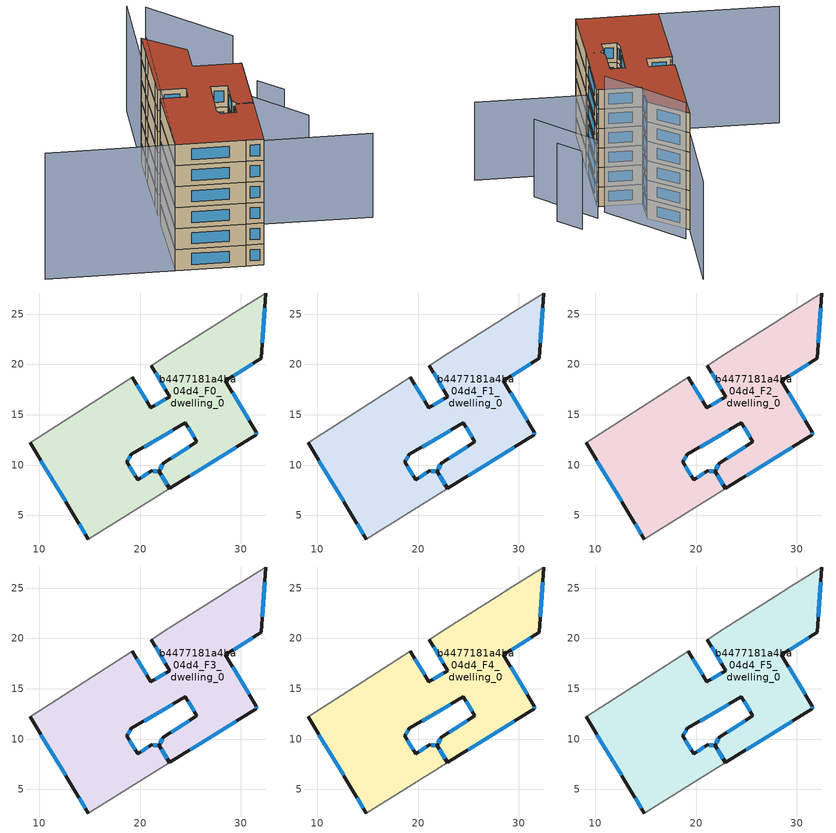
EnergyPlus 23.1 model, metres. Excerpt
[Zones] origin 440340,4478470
b4477181a4ba04d4_F0_dwelling_0
 floor ground (EU_floor_Construction): 32.52,27.11 32.06,20.62 28.48,18.37 31.55,13.26 31.56,13 22.97,7.68 21.91,9.4 22.3,10.2 25.65,12.31 24.5,14.22 19.14,11.05 18.68,10.31 19.78,8.55 21.15,9.41 21.86,9.38 22.93,7.66 14.84,2.65 13.67,4.6 9.06,12.24 19.23,18.71 21.09,15.69 22.96,16.81 21.11,19.87 22.86,21 27.81,24.14 29.37,25.13 z0
 wall outside (EU_wall_Construction): 21.11,19.87 22.96,16.81 21.09,15.69 19.23,18.71 / 21.86,9.38 21.15,9.41 19.78,8.55 18.68,10.31 19.14,11.05 24.5,14.22 25.65,12.31 22.3,10.2 21.91,9.4 22.97,7.68 31.56,13 31.55,13.26 28.48,18.37 32.06,20.62 32.52,27.11 / 21.86,9.38 22.93,7.66 / 9.06,12.24 13.67,4.6 14.84,2.65 z0:3
 wall adiabatic (EU_wall_Construction): 32.52,27.11 29.37,25.13 27.81,24.14 22.86,21 21.11,19.87 / 14.84,2.65 22.93,7.66 / 19.23,18.71 9.06,12.24 z0:3
 window (EU_Window_Construction): 22.52,16.55 21.52,15.95 / 21.54,19.16 22.53,17.53 / 32.17,22.14 32.41,25.59 / 29.32,18.9 31.22,20.09 / 30.84,14.46 29.2,17.17 / 31.56,13.06 31.56,13.2 / 24.98,8.93 29.55,11.76 / 22.15,9 22.72,8.09 / 22.21,10.02 22,9.59 / 24.87,11.82 23.09,10.7 / 24.77,13.77 25.38,12.75 / 20.39,11.79 23.24,13.47 / 18.79,10.48 19.03,10.88 / 19.52,8.96 18.94,9.9 / 20.83,9.21 20.1,8.75 / 21.7,9.38 21.32,9.41 / 22.11,8.97 22.68,8.06 / 13.94,4.14 14.57,3.11 / 10.14,10.45 12.59,6.39 / 20.65,16.39 19.67,18 z0.7:2.3
b4477181a4ba04d4_F1_dwelling_0
 floor to b4477181a4ba04d4_F0_dwelling_0 (EU_floor_Construction): 32.52,27.11 32.06,20.62 28.48,18.37 31.55,13.26 31.56,13 22.97,7.68 21.9,9.4 22.3,10.2 25.65,12.31 24.5,14.22 19.14,11.05 18.68,10.31 19.78,8.55 21.15,9.41 21.86,9.38 22.93,7.66 14.84,2.65 13.67,4.6 9.06,12.24 19.23,18.71 21.08,15.69 22.96,16.81 21.11,19.87 22.86,21 27.81,24.14 29.37,25.13 z3
 wall outside (EU_wall_Construction): 21.11,19.87 22.96,16.81 21.09,15.69 19.23,18.71 / 21.86,9.38 21.15,9.41 19.78,8.55 18.68,10.31 19.14,11.05 24.5,14.22 25.65,12.31 22.3,10.2 21.91,9.4 22.97,7.68 31.56,13 31.55,13.26 28.48,18.37 32.06,20.62 32.52,27.11 / 21.86,9.38 22.93,7.66 / 9.06,12.24 13.67,4.6 14.84,2.65 z3:6
 wall adiabatic (EU_wall_Construction): 32.52,27.11 29.37,25.13 27.81,24.14 22.86,21 21.11,19.87 / 14.84,2.65 22.93,7.66 / 19.23,18.71 9.06,12.24 z3:6
 window (EU_Window_Construction): 22.52,16.55 21.52,15.95 / 21.54,19.16 22.53,17.53 / 32.17,22.14 32.41,25.59 / 29.32,18.9 31.22,20.09 / 30.84,14.46 29.2,17.17 / 31.56,13.06 31.56,13.2 / 24.98,8.93 29.55,11.76 / 22.15,9 22.72,8.09 / 22.21,10.02 22,9.59 / 24.87,11.82 23.09,10.7 / 24.77,13.77 25.38,12.75 / 20.39,11.79 23.24,13.47 / 18.79,10.48 19.03,10.88 / 19.52,8.96 18.94,9.9 / 20.83,9.21 20.1,8.75 / 21.7,9.38 21.32,9.41 / 22.11,8.97 22.68,8.06 / 13.94,4.14 14.57,3.11 / 10.14,10.45 12.59,6.39 / 20.65,16.39 19.67,18 z3.7:5.3
b4477181a4ba04d4_F2_dwelling_0
 floor to b4477181a4ba04d4_F1_dwelling_0 (EU_floor_Construction): 32.52,27.11 32.06,20.62 28.48,18.37 31.55,13.26 31.56,13 22.97,7.68 21.9,9.4 22.3,10.2 25.65,12.31 24.5,14.22 19.14,11.05 18.68,10.31 19.78,8.55 21.15,9.41 21.86,9.38 22.93,7.66 14.84,2.65 13.67,4.6 9.06,12.24 19.23,18.71 21.08,15.69 22.96,16.81 21.11,19.87 22.86,21 27.81,24.14 29.37,25.13 z6
 wall outside (EU_wall_Construction): 21.11,19.87 22.96,16.81 21.09,15.69 19.23,18.71 / 21.86,9.38 21.15,9.41 19.78,8.55 18.68,10.31 19.14,11.05 24.5,14.22 25.65,12.31 22.3,10.2 21.91,9.4 22.97,7.68 31.56,13 31.55,13.26 28.48,18.37 32.06,20.62 32.52,27.11 / 21.86,9.38 22.93,7.66 / 9.06,12.24 13.67,4.6 14.84,2.65 z6:9
 wall adiabatic (EU_wall_Construction): 32.52,27.11 29.37,25.13 27.81,24.14 22.86,21 21.11,19.87 / 14.84,2.65 22.93,7.66 / 19.23,18.71 9.06,12.24 z6:9
 window (EU_Window_Construction): 22.52,16.55 21.52,15.95 / 21.54,19.16 22.53,17.53 / 32.17,22.14 32.41,25.59 / 29.32,18.9 31.22,20.09 / 30.84,14.46 29.2,17.17 / 31.56,13.06 31.56,13.2 / 24.98,8.93 29.55,11.76 / 22.15,9 22.72,8.09 / 22.21,10.02 22,9.59 / 24.87,11.82 23.09,10.7 / 24.77,13.77 25.38,12.75 / 20.39,11.79 23.24,13.47 / 18.79,10.48 19.03,10.88 / 19.52,8.96 18.94,9.9 / 20.83,9.21 20.1,8.75 / 21.7,9.38 21.32,9.41 / 22.11,8.97 22.68,8.06 / 13.94,4.14 14.57,3.11 / 10.14,10.45 12.59,6.39 / 20.65,16.39 19.67,18 z6.7:8.3
b4477181a4ba04d4_F3_dwelling_0
 floor to b4477181a4ba04d4_F2_dwelling_0 (EU_floor_Construction): 32.52,27.11 32.06,20.62 28.48,18.37 31.55,13.26 31.56,13 22.97,7.68 21.9,9.4 22.3,10.2 25.65,12.31 24.5,14.22 19.14,11.05 18.68,10.31 19.78,8.55 21.15,9.41 21.86,9.38 22.93,7.66 14.84,2.65 13.67,4.6 9.06,12.24 19.23,18.71 21.08,15.69 22.96,16.81 21.11,19.87 22.86,21 27.81,24.14 29.37,25.13 z9
 wall outside (EU_wall_Construction): 21.11,19.87 22.96,16.81 21.09,15.69 19.23,18.71 / 21.86,9.38 21.15,9.41 19.78,8.55 18.68,10.31 19.14,11.05 24.5,14.22 25.65,12.31 22.3,10.2 21.91,9.4 22.97,7.68 31.56,13 31.55,13.26 28.48,18.37 32.06,20.62 32.52,27.11 / 21.86,9.38 22.93,7.66 / 9.06,12.24 13.67,4.6 14.84,2.65 z9:12
 wall adiabatic (EU_wall_Construction): 32.52,27.11 29.37,25.13 27.81,24.14 22.86,21 21.11,19.87 / 14.84,2.65 22.93,7.66 / 19.23,18.71 9.06,12.24 z9:12
 window (EU_Window_Construction): 22.52,16.55 21.52,15.95 / 21.54,19.16 22.53,17.53 / 32.17,22.14 32.41,25.59 / 29.32,18.9 31.22,20.09 / 30.84,14.46 29.2,17.17 / 31.56,13.06 31.56,13.2 / 24.98,8.93 29.55,11.76 / 22.15,9 22.72,8.09 / 22.21,10.02 22,9.59 / 24.87,11.82 23.09,10.7 / 24.77,13.77 25.38,12.75 / 20.39,11.79 23.24,13.47 / 18.79,10.48 19.03,10.88 / 19.52,8.96 18.94,9.9 / 20.83,9.21 20.1,8.75 / 21.7,9.38 21.32,9.41 / 22.11,8.97 22.68,8.06 / 13.94,4.14 14.57,3.11 / 10.14,10.45 12.59,6.39 / 20.65,16.39 19.67,18 z9.7:11.3
b4477181a4ba04d4_F4_dwelling_0
 floor to b4477181a4ba04d4_F3_dwelling_0 (EU_floor_Construction): 32.52,27.11 32.06,20.62 28.48,18.37 31.55,13.26 31.56,13 22.97,7.68 21.9,9.4 22.3,10.2 25.65,12.31 24.5,14.22 19.14,11.05 18.68,10.31 19.78,8.55 21.15,9.41 21.86,9.38 22.93,7.66 14.84,2.65 13.67,4.6 9.06,12.24 19.23,18.71 21.08,15.69 22.96,16.81 21.11,19.87 22.86,21 27.81,24.14 29.37,25.13 z12
 wall outside (EU_wall_Construction): 21.11,19.87 22.96,16.81 21.09,15.69 19.23,18.71 / 21.86,9.38 21.15,9.41 19.78,8.55 18.68,10.31 19.14,11.05 24.5,14.22 25.65,12.31 22.3,10.2 21.91,9.4 22.97,7.68 31.56,13 31.55,13.26 28.48,18.37 32.06,20.62 32.52,27.11 / 21.86,9.38 22.93,7.66 / 9.06,12.24 13.67,4.6 14.84,2.65 z12:15
 wall adiabatic (EU_wall_Construction): 32.52,27.11 29.37,25.13 27.81,24.14 22.86,21 21.11,19.87 / 14.84,2.65 22.93,7.66 / 19.23,18.71 9.06,12.24 z12:15
 window (EU_Window_Construction): 22.52,16.55 21.52,15.95 / 21.54,19.16 22.53,17.53 / 32.17,22.14 32.41,25.59 / 29.32,18.9 31.22,20.09 / 30.84,14.46 29.2,17.17 / 31.56,13.06 31.56,13.2 / 24.98,8.93 29.55,11.76 / 22.15,9 22.72,8.09 / 22.21,10.02 22,9.59 / 24.87,11.82 23.09,10.7 / 24.77,13.77 25.38,12.75 / 20.39,11.79 23.24,13.47 / 18.79,10.48 19.03,10.88 / 19.52,8.96 18.94,9.9 / 20.83,9.21 20.1,8.75 / 21.7,9.38 21.32,9.41 / 22.11,8.97 22.68,8.06 / 13.94,4.14 14.57,3.11 / 10.14,10.45 12.59,6.39 / 20.65,16.39 19.67,18 z12.7:14.3
b4477181a4ba04d4_F5_dwelling_0
 floor to b4477181a4ba04d4_F4_dwelling_0 (EU_floor_Construction): 32.52,27.11 32.06,20.62 28.48,18.37 31.55,13.26 31.56,13 22.97,7.68 21.9,9.4 22.3,10.2 25.65,12.31 24.5,14.22 19.14,11.05 18.68,10.31 19.78,8.55 21.15,9.41 21.86,9.38 22.93,7.66 14.84,2.65 13.67,4.6 9.06,12.24 19.23,18.71 21.08,15.69 22.96,16.81 21.11,19.87 22.86,21 27.81,24.14 29.37,25.13 z15
 wall outside (EU_wall_Construction): 21.11,19.87 22.96,16.81 21.09,15.69 19.23,18.71 / 21.86,9.38 21.15,9.41 19.78,8.55 18.68,10.31 19.14,11.05 24.5,14.22 25.65,12.31 22.3,10.2 21.91,9.4 22.97,7.68 31.56,13 31.55,13.26 28.48,18.37 32.06,20.62 32.52,27.11 / 21.86,9.38 22.93,7.66 / 9.06,12.24 13.67,4.6 14.84,2.65 z15:18
 wall adiabatic (EU_wall_Construction): 32.52,27.11 29.37,25.13 27.81,24.14 22.86,21 21.11,19.87 / 14.84,2.65 22.93,7.66 / 19.23,18.71 9.06,12.24 z15:18
 window (EU_Window_Construction): 22.52,16.55 21.52,15.95 / 21.54,19.16 22.53,17.53 / 32.17,22.14 32.41,25.59 / 29.32,18.9 31.22,20.09 / 30.84,14.46 29.2,17.17 / 31.56,13.06 31.56,13.2 / 24.98,8.93 29.55,11.76 / 22.15,9 22.72,8.09 / 22.21,10.02 22,9.59 / 24.87,11.82 23.09,10.7 / 24.77,13.77 25.38,12.75 / 20.39,11.79 23.24,13.47 / 18.79,10.48 19.03,10.88 / 19.52,8.96 18.94,9.9 / 20.83,9.21 20.1,8.75 / 21.7,9.38 21.32,9.41 / 22.11,8.97 22.68,8.06 / 13.94,4.14 14.57,3.11 / 10.14,10.45 12.59,6.39 / 20.65,16.39 19.67,18 z15.7:17.3
 roof outside (EU_roof_Construction): 31.56,13 31.55,13.26 28.48,18.37 32.06,20.62 32.52,27.11 29.37,25.13 27.81,24.14 22.86,21 21.11,19.87 22.96,16.81 21.09,15.69 19.23,18.71 9.06,12.24 13.67,4.6 14.84,2.65 22.93,7.66 21.86,9.38 21.15,9.41 19.78,8.55 18.68,10.31 19.14,11.05 24.5,14.22 25.65,12.31 22.3,10.2 21.91,9.4 22.97,7.68 z18
shading: 32.56,4.26 34.5,14.42 / 37.45,9.73 38.17,13.72 / 14.76,2.76 23.66,8.12 / 23.66,8.12 31.53,-4.95 z0:12; 32.69,14.67 35,27.59 z0:21; 32.84,26.59 9.06,12.24 / 9.06,12.24 0.57,26.31 z0:18; 44.27,34.19 32.52,27.11 z0:15
[Building]
EU S2 Campaign: North Axis=0; Terrain=City; Solar Distribution=FullExterior
[Site:Location]
Madrid: Latitude=40.5; Longitude=-3.5; Time Zone=1; Elevation=609
[SizingPeriod:WeatherFileDays]
AnnualSizingPeriod: Begin Month=1; Begin Day of Month=1; End Month=12; End Day of Month=31; Day of Week for Start Day=Monday; Use Weather File Daylight Saving Period=No; Use Weather File Rain and Snow Indicators=No
[MATERIAL]
EU_InternalMass_Material: Roughness=MediumRough; Thickness=0.1; Conductivity=1; Density=1800; Specific Heat=900; Thermal Absorptance=0.9; Solar Absorptance=0.7; Visible Absorptance=0.7
[MATERIAL:NOMASS] Roughness=MediumRough; Thermal Absorptance=0.9; Solar Absorptance=0.7; Visible Absorptance=0.7
Name | Thermal Resistance
EU_wall_NoMass | 0.419739
EU_roof_NoMass | 0.352165
EU_floor_NoMass | 0.608284
[WINDOWMATERIAL:SIMPLEGLAZINGSYSTEM]
EU_Window_SimpleGlazing: UFactor=4.8352; Solar Heat Gain Coefficient=0.85; Visible Transmittance=0.85
[CONSTRUCTION]
EU_wall_Construction: EU_wall_NoMass
EU_roof_Construction: EU_roof_NoMass
EU_floor_Construction: EU_floor_NoMass
EU_InternalMass_Construction: EU_InternalMass_Material
EU_Window_Construction: EU_Window_SimpleGlazing
[ZONE] Type=1; Multiplier=1; Ceiling Height=autocalculate; Floor Area=autocalculate; Part of Total Floor Area=Yes
Name | Volume
b4477181a4ba04d4_F0_dwelling_0 | 694.276
b4477181a4ba04d4_F1_dwelling_0; b4477181a4ba04d4_F2_dwelling_0; b4477181a4ba04d4_F3_dwelling_0; b4477181a4ba04d4_F4_dwelling_0; b4477181a4ba04d4_F5_dwelling_0 | 694.274
[INTERNALMASS] Construction=EU_InternalMass_Construction; Surface Area=231.425
Name | Zone or ZoneList
b4477181a4ba04d4_F0_dwelling_0_EU_InternalMass | b4477181a4ba04d4_F0_dwelling_0
b4477181a4ba04d4_F1_dwelling_0_EU_InternalMass | b4477181a4ba04d4_F1_dwelling_0
b4477181a4ba04d4_F2_dwelling_0_EU_InternalMass | b4477181a4ba04d4_F2_dwelling_0
b4477181a4ba04d4_F3_dwelling_0_EU_InternalMass | b4477181a4ba04d4_F3_dwelling_0
b4477181a4ba04d4_F4_dwelling_0_EU_InternalMass | b4477181a4ba04d4_F4_dwelling_0
b4477181a4ba04d4_F5_dwelling_0_EU_InternalMass | b4477181a4ba04d4_F5_dwelling_0
[OTHEREQUIPMENT] Fuel Type=Electricity; Design Level Calculation Method=Watts/Area; Power per Zone Floor Area=1; Fraction Latent=0; Fraction Radiant=0; Fraction Lost=0; Carbon Dioxide Generation Rate=0; EndUse Subcategory=EU_Step8_InternalGains
Name | Zone or ZoneList or Space or SpaceList | Schedule
EU_Step8_InternalGain_b4477181a4ba04d4_F0_dwelling_0_f000 | b4477181a4ba04d4_F0_dwelling_0 | EU_Step8_GainSchedule_b4477181a4ba04d4_F0_dwelling_0_f000
EU_Step8_InternalGain_b4477181a4ba04d4_F1_dwelling_0_f000 | b4477181a4ba04d4_F1_dwelling_0 | EU_Step8_GainSchedule_b4477181a4ba04d4_F1_dwelling_0_f000
EU_Step8_InternalGain_b4477181a4ba04d4_F2_dwelling_0_f000 | b4477181a4ba04d4_F2_dwelling_0 | EU_Step8_GainSchedule_b4477181a4ba04d4_F2_dwelling_0_f000
EU_Step8_InternalGain_b4477181a4ba04d4_F3_dwelling_0_f000 | b4477181a4ba04d4_F3_dwelling_0 | EU_Step8_GainSchedule_b4477181a4ba04d4_F3_dwelling_0_f000
EU_Step8_InternalGain_b4477181a4ba04d4_F4_dwelling_0_f000 | b4477181a4ba04d4_F4_dwelling_0 | EU_Step8_GainSchedule_b4477181a4ba04d4_F4_dwelling_0_f000
EU_Step8_InternalGain_b4477181a4ba04d4_F5_dwelling_0_f000 | b4477181a4ba04d4_F5_dwelling_0 | EU_Step8_GainSchedule_b4477181a4ba04d4_F5_dwelling_0_f000
[ZONEVENTILATION:DESIGNFLOWRATE] Schedule=EU_AlwaysOn; Design Flow Rate Calculation Method=AirChanges/Hour; Air Changes per Hour=0.703302; Ventilation Type=Natural; Fan Pressure Rise=0; Fan Total Efficiency=1; Constant Term Coefficient=1; Temperature Term Coefficient=0; Velocity Term Coefficient=0; Velocity Squared Term Coefficient=0; Minimum Indoor Temperature=-100; Maximum Indoor Temperature=100; Delta Temperature=-100; Minimum Outdoor Temperature=-100; Maximum Outdoor Temperature=100; Maximum Wind Speed=40
Name | Zone or ZoneList or Space or SpaceList
EU_ConstantAir_b4477181a4ba04d4_F0_dwelling_0 | b4477181a4ba04d4_F0_dwelling_0
EU_ConstantAir_b4477181a4ba04d4_F1_dwelling_0 | b4477181a4ba04d4_F1_dwelling_0
EU_ConstantAir_b4477181a4ba04d4_F2_dwelling_0 | b4477181a4ba04d4_F2_dwelling_0
EU_ConstantAir_b4477181a4ba04d4_F3_dwelling_0 | b4477181a4ba04d4_F3_dwelling_0
EU_ConstantAir_b4477181a4ba04d4_F4_dwelling_0 | b4477181a4ba04d4_F4_dwelling_0
EU_ConstantAir_b4477181a4ba04d4_F5_dwelling_0 | b4477181a4ba04d4_F5_dwelling_0
[HVACTEMPLATE:THERMOSTAT] Constant Heating Setpoint=20; Constant Cooling Setpoint=50
EU_HeatOnly_b4477181a4ba04d4_F0_dwelling_0; EU_HeatOnly_b4477181a4ba04d4_F1_dwelling_0; EU_HeatOnly_b4477181a4ba04d4_F2_dwelling_0; EU_HeatOnly_b4477181a4ba04d4_F3_dwelling_0; EU_HeatOnly_b4477181a4ba04d4_F4_dwelling_0; EU_HeatOnly_b4477181a4ba04d4_F5_dwelling_0
[HVACTEMPLATE:ZONE:IDEALLOADSAIRSYSTEM] System Availability Schedule=EU_AlwaysOn; Maximum Heating Supply Air Temperature=50; Minimum Cooling Supply Air Temperature=13; Maximum Heating Supply Air Humidity Ratio=0.0156; Minimum Cooling Supply Air Humidity Ratio=0.0077; Heating Limit=NoLimit; Cooling Limit=NoLimit; Heating Availability Schedule=EU_AlwaysOn; Cooling Availability Schedule=EU_CoolingOff; Dehumidification Control Type=ConstantSensibleHeatRatio; Cooling Sensible Heat Ratio=0.7; Dehumidification Setpoint=60; Humidification Control Type=None; Humidification Setpoint=30; Outdoor Air Method=None; Outdoor Air Flow Rate per Person=0.00944; Outdoor Air Flow Rate per Zone Floor Area=0; Outdoor Air Flow Rate per Zone=0; Demand Controlled Ventilation Type=None; Outdoor Air Economizer Type=NoEconomizer; Heat Recovery Type=None; Sensible Heat Recovery Effectiveness=0.7; Latent Heat Recovery Effectiveness=0.65
Name | Template Thermostat
b4477181a4ba04d4_F0_dwelling_0 | EU_HeatOnly_b4477181a4ba04d4_F0_dwelling_0
b4477181a4ba04d4_F1_dwelling_0 | EU_HeatOnly_b4477181a4ba04d4_F1_dwelling_0
b4477181a4ba04d4_F2_dwelling_0 | EU_HeatOnly_b4477181a4ba04d4_F2_dwelling_0
b4477181a4ba04d4_F3_dwelling_0 | EU_HeatOnly_b4477181a4ba04d4_F3_dwelling_0
b4477181a4ba04d4_F4_dwelling_0 | EU_HeatOnly_b4477181a4ba04d4_F4_dwelling_0
b4477181a4ba04d4_F5_dwelling_0 | EU_HeatOnly_b4477181a4ba04d4_F5_dwelling_0
[SIZING:ZONE] Zone Cooling Design Supply Air Temperature Input Method=SupplyAirTemperature; Zone Cooling Design Supply Air Temperature=13; Zone Heating Design Supply Air Temperature Input Method=SupplyAirTemperature; Zone Heating Design Supply Air Temperature=50; Zone Cooling Design Supply Air Humidity Ratio=0.008; Zone Heating Design Supply Air Humidity Ratio=0.008; Cooling Design Air Flow Method=DesignDay; Cooling Design Air Flow Rate=0; Cooling Minimum Air Flow per Zone Floor Area=0.000762; Cooling Minimum Air Flow=0; Cooling Minimum Air Flow Fraction=0.2; Heating Design Air Flow Method=DesignDay; Heating Design Air Flow Rate=0; Heating Maximum Air Flow per Zone Floor Area=0.002032; Heating Maximum Air Flow=0.141576; Heating Maximum Air Flow Fraction=0.3; Account for Dedicated Outdoor Air System=No; Dedicated Outdoor Air System Control Strategy=NeutralSupplyAir; Dedicated Outdoor Air Low Setpoint Temperature for Design=autosize; Dedicated Outdoor Air High Setpoint Temperature for Design=autosize; Zone Load Sizing Method=Sensible Load Only No Latent Load; Zone Latent Cooling Design Supply Air Humidity Ratio Input Method=HumidityRatioDifference; Zone Cooling Design Supply Air Humidity Ratio Difference=0.005; Zone Latent Heating Design Supply Air Humidity Ratio Input Method=HumidityRatioDifference; Zone Humidification Design Supply Air Humidity Ratio Difference=0.005
b4477181a4ba04d4_F0_dwelling_0; b4477181a4ba04d4_F1_dwelling_0; b4477181a4ba04d4_F2_dwelling_0; b4477181a4ba04d4_F3_dwelling_0; b4477181a4ba04d4_F4_dwelling_0; b4477181a4ba04d4_F5_dwelling_0
[SCHEDULE:CONSTANT]
Name | Hourly Value
EU_AlwaysOn | 1
EU_CoolingOff | 0
[SCHEDULE:FILE] Column Number=1; Rows to Skip at Top=0; Number of Hours of Data=8760; Column Separator=Comma; Interpolate to Timestep=No; Minutes per Item=60; Adjust Schedule for Daylight Savings=Yes
Name | File
EU_Step8_GainSchedule_b4477181a4ba04d4_F0_dwelling_0_f000 | ../../schedules/b4477181a4ba04d4/b4477181a4ba04d4_F0_dwelling_0_f000_gain.csv
EU_Step8_GainSchedule_b4477181a4ba04d4_F1_dwelling_0_f000 | ../../schedules/b4477181a4ba04d4/b4477181a4ba04d4_F1_dwelling_0_f000_gain.csv
EU_Step8_GainSchedule_b4477181a4ba04d4_F2_dwelling_0_f000 | ../../schedules/b4477181a4ba04d4/b4477181a4ba04d4_F2_dwelling_0_f000_gain.csv
EU_Step8_GainSchedule_b4477181a4ba04d4_F3_dwelling_0_f000 | ../../schedules/b4477181a4ba04d4/b4477181a4ba04d4_F3_dwelling_0_f000_gain.csv
EU_Step8_GainSchedule_b4477181a4ba04d4_F4_dwelling_0_f000 | ../../schedules/b4477181a4ba04d4/b4477181a4ba04d4_F4_dwelling_0_f000_gain.csv
EU_Step8_GainSchedule_b4477181a4ba04d4_F5_dwelling_0_f000 | ../../schedules/b4477181a4ba04d4/b4477181a4ba04d4_F5_dwelling_0_f000_gain.csv
